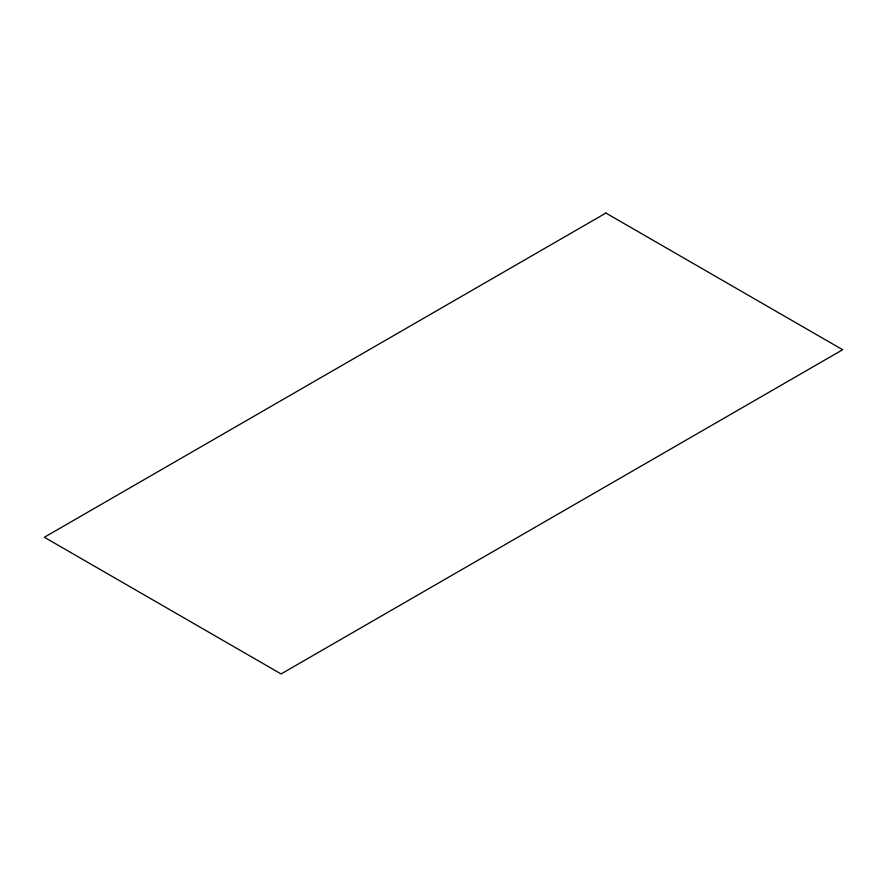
<?xml version="1.0" encoding="UTF-8"?>
<svg xmlns="http://www.w3.org/2000/svg" width="887" height="887" viewBox="0 0 887 887"><rect width="100%" height="100%" fill="white"/><g stroke="black" fill="none" stroke-linecap="round" stroke-linejoin="round"><path stroke-width="1.33" d="M605.91 213.057L44.35 537.267L281.09 673.943L842.65 349.733L605.91 213.057"/></g></svg>
